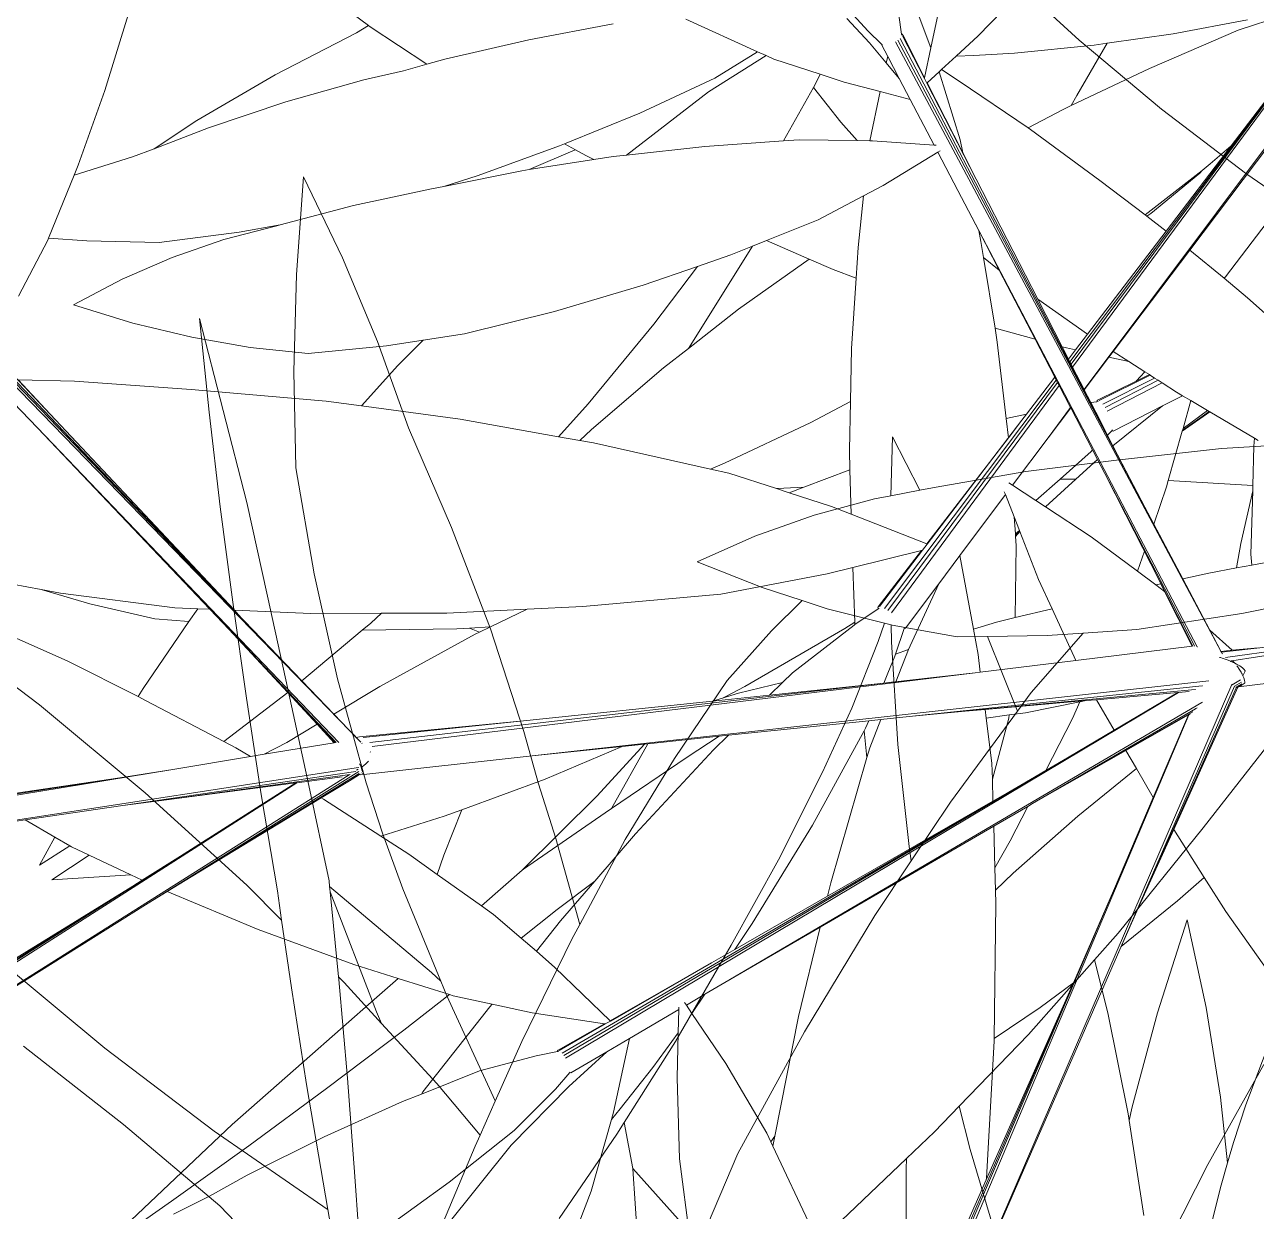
# Model space of a CAD drawing. Header units: millimetres. Extents: x 18 to 174501, y 22 to 24571.
# Drawn here: x 22074.1 to 22251.5, y 14483.6 to 14654.6 of the extents above; entities that cross this region are included whole.
import ezdxf

# ---------------------------------------------------------------- set-up
doc = ezdxf.new("R2010")
doc.units = ezdxf.units.MM
doc.header["$MEASUREMENT"] = 0
doc.layers.add('Edges', color=7, linetype='Continuous', lineweight=18)

# ---------------------------------------------------------------- blocks, each defined once
blk = doc.blocks.new('BAMBOOPLAN')
at = {"layer": 'Edges'}
for p, q in [((-3.14, 11.5569), (-2.9377, 11.4689)), ((-2.9377, 11.4689), (-2.7316, 11.3901)), ((-2.7316, 11.3901), (-2.522, 11.3207)), ((-2.522, 11.3207), (-2.3097, 11.261)), ((-2.3868, 10.7692), (-2.2147, 10.8411)), ((-2.5834, 10.6763), (-2.3868, 10.7692)), ((-4.3552, 10.6821), (-4.3031, 10.4874)), ((-4.3552, 10.6821), (-4.2248, 10.5504)), ((-2.7518, 10.5937), (-2.5834, 10.6763)), ((-2.9156, 10.5026), (-2.7518, 10.5937)), ((-2.2361, 10.4623), (-2.0477, 10.573)), ((-4.2248, 10.5504), (-4.1004, 10.4109)), ((-3.0343, 10.5714), (-2.9453, 10.4856)), ((-3.0343, 10.5714), (-2.998, 10.4555)), ((-2.9453, 10.4856), (-2.9156, 10.5026)), ((-4.3031, 10.4874), (-4.243, 10.2965)), ((-2.998, 10.4555), (-2.9453, 10.4856)), ((-3.0276, 10.4385), (-2.998, 10.4555)), ((-2.4295, 10.3602), (-2.2361, 10.4623)), ((-3.1343, 10.366), (-3.0276, 10.4385)), ((-4.1004, 10.4109), (-3.9826, 10.2637)), ((-3.2353, 10.2854), (-3.1343, 10.366)), ((-2.5319, 10.3169), (-2.4295, 10.3602)), ((-4.4623, 10.3367), (-4.3805, 10.1607)), ((-4.2467, 10.01), (-4.4623, 10.3367)), ((-4.243, 10.2965), (-4.1749, 10.1099)), ((-2.6001, 10.2881), (-2.5319, 10.3169)), ((-2.5319, 10.3169), (-2.5932, 10.1665)), ((-3.3306, 10.1968), (-3.2353, 10.2854)), ((-2.7154, 10.2464), (-2.6001, 10.2881)), ((-3.9826, 10.2637), (-3.8317, 10.099)), ((-2.7745, 10.225), (-2.7154, 10.2464)), ((-2.7154, 10.2464), (-2.6073, 10.1212)), ((-2.0892, 10.2461), (-2.1673, 10.0187)), ((-2.9086, 10.2045), (-2.7745, 10.225)), ((-3.3306, 10.1968), (-3.1871, 10.1904)), ((-3.1871, 10.1904), (-3.1002, 10.192)), ((-3.1002, 10.192), (-3.1397, 10.1126)), ((-3.1002, 10.192), (-3.0463, 10.1929)), ((-3.0463, 10.1929), (-2.9252, 10.2031)), ((-2.9252, 10.2031), (-2.9108, 10.2043)), ((-2.9252, 10.2031), (-2.9248, 10.1633)), ((-2.9108, 10.2043), (-2.9086, 10.2045)), ((-2.9108, 10.2043), (-2.8989, 10.1717)), ((-2.8989, 10.1717), (-2.8175, 9.9763)), ((-4.3805, 10.1607), (-4.2954, 9.9837)), ((-2.9248, 10.1633), (-2.9312, 10.0162)), ((-2.5932, 10.1665), (-2.6073, 10.1212)), ((-2.6073, 10.1212), (-2.6764, 9.8987)), ((-4.1749, 10.1099), (-4.0677, 9.9163)), ((-3.8317, 10.099), (-3.6875, 9.9276)), ((-3.1397, 10.1126), (-3.1929, 9.986)), ((-2.9312, 10.0162), (-2.9455, 9.8717)), ((-2.1673, 10.0187), (-2.2618, 9.7565)), ((-4.2467, 10.01), (-4.1435, 9.8415)), ((-4.2954, 9.9837), (-4.2072, 9.8062)), ((-3.1929, 9.986), (-3.2424, 9.7989)), ((-2.8175, 9.9763), (-2.7271, 9.7846)), ((-4.0677, 9.9163), (-3.9521, 9.7275)), ((-3.6875, 9.9276), (-3.5536, 9.75)), ((-2.6764, 9.8987), (-2.7132, 9.7582)), ((-2.9455, 9.8717), (-2.9723, 9.6709)), ((-4.1435, 9.8415), (-4.0399, 9.6714)), ((-2.1371, 9.8291), (-2.1319, 9.6277)), ((-2.1371, 9.8291), (-2.0409, 9.6707)), ((-4.2072, 9.8062), (-4.1161, 9.6285)), ((-3.2424, 9.7989), (-3.2843, 9.6075)), ((-2.7271, 9.7846), (-2.7132, 9.7582)), ((-3.5536, 9.75), (-3.4904, 9.6583)), ((-2.7132, 9.7582), (-2.7473, 9.6276)), ((-2.2618, 9.7565), (-2.2898, 9.6887)), ((-3.9521, 9.7275), (-3.8258, 9.5441)), ((-2.2898, 9.6887), (-2.368, 9.4989)), ((-2.2898, 9.6887), (-2.2286, 9.5946)), ((-4.0399, 9.6714), (-3.9361, 9.5002)), ((-2.9723, 9.6709), (-3.0067, 9.4733)), ((-2.0409, 9.6707), (-1.9526, 9.506)), ((-1.8931, 9.6749), (-1.898, 9.508)), ((-3.4904, 9.6583), (-3.4196, 9.5637)), ((-4.1161, 9.6285), (-4.0224, 9.4511)), ((-2.7473, 9.6276), (-2.8058, 9.3538)), ((-2.1319, 9.6277), (-2.1179, 9.428)), ((-3.2843, 9.6075), (-3.3154, 9.4121)), ((-2.2286, 9.5946), (-2.1211, 9.4116)), ((-4.783, 9.5647), (-4.5142, 9.4767)), ((-3.4196, 9.5637), (-3.3154, 9.4121)), ((-3.8258, 9.5441), (-3.7605, 9.4574)), ((-1.898, 9.508), (-1.897, 9.4266)), ((-3.9361, 9.5002), (-3.8325, 9.3283)), ((-2.368, 9.4989), (-2.4548, 9.3129)), ((-1.9526, 9.506), (-1.8948, 9.3832)), ((-4.5142, 9.4767), (-4.2495, 9.3766)), ((-3.7605, 9.4574), (-3.6836, 9.3626)), ((-3.0067, 9.4733), (-3.0507, 9.2487)), ((-4.0224, 9.4511), (-3.9263, 9.2744)), ((-3.3154, 9.4121), (-3.3208, 9.3779)), ((-2.1211, 9.4116), (-2.1146, 9.3993)), ((-2.1179, 9.428), (-2.1146, 9.3993)), ((-1.897, 9.4266), (-1.8948, 9.3832)), ((-2.1146, 9.3993), (-2.022, 9.224)), ((-1.8948, 9.3832), (-1.8925, 9.3351)), ((-4.2495, 9.3766), (-3.9897, 9.2646)), ((-3.6836, 9.3626), (-3.5474, 9.2081)), ((-3.3208, 9.3779), (-3.3494, 9.1451)), ((-2.8058, 9.3538), (-2.8537, 9.0724)), ((-1.8925, 9.3351), (-1.8765, 9.1572)), ((-3.8325, 9.3283), (-3.8277, 9.318)), ((-3.8277, 9.318), (-3.5713, 9.2187)), ((-3.8277, 9.318), (-3.8231, 9.3079)), ((-3.8231, 9.3079), (-3.6521, 9.1054)), ((-3.8231, 9.3079), (-3.7493, 9.1479)), ((-2.4548, 9.3129), (-2.4857, 9.2466)), ((-2.4548, 9.3129), (-2.4049, 9.2361)), ((-3.9897, 9.2646), (-3.8984, 9.2203)), ((-3.9263, 9.2744), (-3.8984, 9.2203)), ((-3.0507, 9.2487), (-3.0959, 9.0561)), ((-2.4857, 9.2466), (-2.5223, 9.176)), ((-2.4049, 9.2361), (-2.2814, 9.0637)), ((-3.8984, 9.2203), (-3.8338, 9.0951)), ((-3.5713, 9.2187), (-3.5474, 9.2081)), ((-3.5474, 9.2081), (-3.5261, 9.1839)), ((-3.5261, 9.1839), (-3.3618, 9.0121)), ((-2.5223, 9.176), (-2.6169, 8.9931)), ((-2.5223, 9.176), (-2.5159, 9.1545)), ((-2.5159, 9.1545), (-2.4231, 8.8879)), ((-3.7493, 9.1479), (-3.7352, 9.141)), ((-3.7493, 9.1479), (-3.747, 9.1428)), ((-3.747, 9.1428), (-3.664, 8.9567)), ((-3.7352, 9.141), (-3.6345, 9.0863)), ((-3.3494, 9.1451), (-3.3611, 9.0115)), ((-3.6521, 9.1054), (-3.6345, 9.0863)), ((-3.8338, 9.0951), (-3.7394, 8.9173)), ((-3.6345, 9.0863), (-3.4869, 9.0062)), ((-3.0959, 9.0561), (-3.1024, 9.0283)), ((-3.0959, 9.0561), (-3.0485, 8.9726)), ((-2.8537, 9.0724), (-2.8681, 8.8726)), ((-3.1024, 9.0283), (-3.158, 8.826)), ((-3.4869, 9.0062), (-3.3677, 8.9349)), ((-3.3611, 9.0115), (-3.3677, 8.9349)), ((-3.3618, 9.0121), (-3.3611, 9.0115)), ((-4.4211, 8.9522), (-4.1564, 8.8521)), ((-3.664, 8.9567), (-3.5837, 8.7704)), ((-3.0485, 8.9726), (-2.8681, 8.8726)), ((-3.0485, 8.9726), (-3.048, 8.9718)), ((-3.048, 8.9718), (-2.9858, 8.824)), ((-3.3677, 8.9349), (-3.3699, 8.9099)), ((-3.7394, 8.9173), (-3.6139, 8.6881)), ((-3.3699, 8.9099), (-3.3854, 8.6721)), ((-4.1564, 8.8521), (-3.8876, 8.7641)), ((-4.3157, 8.8016), (-4.0691, 8.7164)), ((-3.8876, 8.7641), (-3.6154, 8.6885)), ((-3.5837, 8.7704), (-3.5416, 8.6712)), ((-4.0691, 8.7164), (-3.8268, 8.6225)), ((-3.6154, 8.6885), (-3.6139, 8.6881)), ((-3.6139, 8.6881), (-3.5608, 8.5914)), ((-3.8268, 8.6225), (-3.6153, 8.5147)), ((2.1456, -3.2292), (2.5992, -1.8133)), ((2.5174, -1.8841), (2.1083, -3.1934)), ((2.3977, -2.2602), (2.1033, -3.1886)), ((2.2042, -2.4261), (2.3255, -2.3335)), ((2.0801, -2.4768), (2.2148, -2.3993)), ((2.3523, -2.401), (2.0994, -3.1849)), ((2.268, -2.6559), (2.3523, -2.401)), ((2.0569, -2.5604), (2.2042, -2.4261)), ((2.2575, -2.8864), (2.4097, -2.4178)), ((1.7654, -2.4748), (1.7018, -2.6115)), ((1.9577, -2.5395), (2.0801, -2.4768)), ((1.7844, -2.6208), (1.9338, -2.5517)), ((1.9294, -2.6851), (2.0569, -2.5604)), ((1.9337, -2.6615), (1.9577, -2.5395)), ((1.9338, -2.5517), (1.9577, -2.5395)), ((1.6178, -2.6669), (1.5456, -2.5792)), ((1.6087, -2.5948), (1.6178, -2.6669)), ((1.5334, -2.6243), (1.5517, -2.6596)), ((1.7018, -2.6115), (1.6726, -2.6658)), ((1.7064, -2.6531), (1.7844, -2.6208)), ((1.4453, -2.6554), (1.4839, -2.6761)), ((1.5534, -2.6595), (1.5517, -2.6596)), ((1.5517, -2.6596), (1.5527, -2.6614)), ((1.5547, -2.6603), (1.5534, -2.6595)), ((1.5547, -2.6603), (1.6257, -2.729)), ((1.6726, -2.6658), (1.7064, -2.6531)), ((1.9294, -2.6851), (1.9337, -2.6615)), ((2.1988, -2.8653), (2.268, -2.6559)), ((2.2394, -2.7052), (2.268, -2.6559)), ((1.4348, -2.6662), (1.4952, -2.6982)), ((1.4839, -2.6761), (1.5203, -2.6928)), ((2.5877, -3.6467), (1.5447, -2.6785)), ((2.3427, -3.4173), (1.5485, -2.6738)), ((2.2693, -3.3479), (1.5516, -2.6693)), ((1.5548, -2.6624), (1.6259, -2.7305)), ((1.6178, -2.6669), (1.6257, -2.729)), ((1.6726, -2.6658), (1.6531, -2.702)), ((1.9164, -2.6977), (1.9294, -2.6851)), ((1.4952, -2.6982), (1.5406, -2.7258)), ((1.5203, -2.6928), (1.5204, -2.6947)), ((1.5203, -2.6928), (1.5219, -2.6936)), ((1.5204, -2.6947), (1.5397, -2.7129)), ((1.6499, -2.7078), (1.6341, -2.7372)), ((1.6531, -2.702), (1.6499, -2.7078)), ((1.7363, -2.8259), (1.6499, -2.7078)), ((1.6531, -2.702), (1.6953, -2.7128)), ((1.861, -2.757), (1.9164, -2.6977)), ((2.2278, -2.7232), (2.2394, -2.7052)), ((1.5406, -2.7258), (1.5397, -2.7129)), ((1.5397, -2.7129), (1.5766, -2.7476)), ((1.5406, -2.7258), (1.5766, -2.7476)), ((1.6257, -2.729), (1.6259, -2.7305)), ((1.6259, -2.7305), (1.6337, -2.738)), ((1.6341, -2.7372), (1.6337, -2.738)), ((1.6337, -2.738), (1.7944, -2.8922)), ((1.6341, -2.7372), (1.7503, -2.8496)), ((1.6953, -2.7128), (1.861, -2.757)), ((2.1468, -2.8481), (2.2278, -2.7232)), ((2.157, -2.8414), (2.2252, -2.7301)), ((2.2252, -2.7301), (2.2278, -2.7232)), ((2.3446, -2.9146), (2.4109, -2.7132)), ((1.5766, -2.7476), (1.612, -2.781)), ((1.861, -2.757), (1.8666, -2.7585)), ((1.8666, -2.7585), (2.0359, -2.8114)), ((1.1215, -2.7753), (1.2832, -2.7906)), ((1.4724, -2.7915), (1.5482, -2.7858)), ((1.5482, -2.7858), (1.612, -2.781)), ((1.5615, -2.8885), (1.5482, -2.7858)), ((1.612, -2.781), (1.6894, -2.8539)), ((1.2149, -2.9014), (1.3025, -2.7925)), ((1.2178, -2.8707), (1.2832, -2.7906)), ((1.2832, -2.7906), (1.3025, -2.7925)), ((1.3025, -2.7925), (1.3195, -2.7941)), ((1.3195, -2.7941), (1.42, -2.7924)), ((1.4158, -2.8228), (1.4175, -2.8131)), ((1.4175, -2.8131), (1.42, -2.7924)), ((1.42, -2.7924), (1.4724, -2.7915)), ((2.0359, -2.8114), (2.1468, -2.8481)), ((0.8301, -2.9211), (0.9836, -2.8332)), ((1.3939, -2.9467), (1.4158, -2.8228)), ((1.4158, -2.8228), (1.4928, -2.8718)), ((1.7503, -2.8496), (1.7363, -2.8259)), ((1.5666, -2.8868), (1.6894, -2.8539)), ((1.6894, -2.8539), (1.6936, -2.8528)), ((1.7014, -2.8652), (1.7053, -2.8606)), ((1.7503, -2.8496), (1.7944, -2.8922)), ((2.1468, -2.8481), (2.1512, -2.8495)), ((2.1512, -2.8495), (2.157, -2.8414)), ((2.1512, -2.8495), (2.1988, -2.8653)), ((1.0952, -2.9892), (1.2178, -2.8707)), ((1.4928, -2.8718), (1.5367, -2.8967)), ((1.5367, -2.8967), (1.5615, -2.8885)), ((1.5615, -2.8885), (1.5666, -2.8868)), ((1.6173, -2.9666), (1.7014, -2.8652)), ((1.7014, -2.8652), (1.7662, -2.9263)), ((2.1149, -3.119), (2.1988, -2.8653)), ((2.1767, -3.1351), (2.2575, -2.8864)), ((2.2575, -2.8864), (2.3431, -2.9185)), ((1.0978, -3.08), (1.2149, -2.9014)), ((1.4231, -2.9341), (1.5367, -2.8967)), ((1.7944, -2.8922), (1.9946, -3.0843)), ((2.3431, -2.9185), (2.3446, -2.9146)), ((0.286, -2.9305), (0.5088, -3.0008)), ((0.6801, -3.0153), (0.8301, -2.9211)), ((1.3939, -2.9467), (1.4231, -2.9341)), ((1.7662, -2.9263), (2.5387, -3.654)), ((1.7662, -2.9263), (1.8337, -2.9904)), ((2.3431, -2.9185), (2.4019, -2.9405)), ((2.4019, -2.9405), (2.4543, -2.9626)), ((1.2444, -3.0109), (1.3939, -2.9467)), ((0.9694, -3.0998), (1.0952, -2.9892)), ((1.5864, -2.9998), (1.6173, -2.9666)), ((1.8454, -3.0101), (1.8337, -2.9904)), ((1.8337, -2.9904), (1.9001, -3.0534)), ((0.4902, -3.0231), (0.5088, -3.0008)), ((0.5088, -3.0008), (0.5128, -3.0021)), ((0.5128, -3.0021), (0.6482, -3.0371)), ((0.6482, -3.0371), (0.6801, -3.0153)), ((1.0978, -3.08), (1.2444, -3.0109)), ((1.5142, -3.0773), (1.5864, -2.9998)), ((1.6104, -3.1041), (1.5864, -2.9998)), ((1.8611, -3.0393), (1.8454, -3.0101)), ((0.3601, -3.1595), (0.4902, -3.0231)), ((0.607, -3.0654), (0.6482, -3.0371)), ((1.8611, -3.0393), (1.9001, -3.0534)), ((1.931, -3.1693), (1.8611, -3.0393)), ((0.5363, -3.1099), (0.607, -3.0654)), ((1.9001, -3.0534), (2.0165, -3.164)), ((1.0374, -3.1105), (1.0727, -3.0918)), ((1.0727, -3.0918), (1.0978, -3.08)), ((1.4277, -3.1523), (1.5142, -3.0773)), ((1.9946, -3.0843), (2.1149, -3.119)), ((1.9946, -3.0843), (2.0739, -3.1604)), ((0.399, -3.2047), (0.5363, -3.1099)), ((0.8225, -3.2194), (0.9613, -3.107)), ((0.9179, -3.1735), (0.9945, -3.1044)), ((0.9179, -3.1735), (1.0374, -3.1105)), ((0.9613, -3.107), (0.9694, -3.0998)), ((0.9694, -3.0998), (0.9948, -3.1041)), ((0.9945, -3.1044), (0.9948, -3.1041)), ((0.9948, -3.1041), (1.019, -3.1082)), ((1.019, -3.1082), (1.0374, -3.1105)), ((1.6271, -3.1654), (1.6104, -3.1041)), ((0.0336, -3.1416), (0.0393, -3.3045)), ((2.1022, -3.1576), (2.1149, -3.119)), ((2.1721, -3.1492), (2.1767, -3.1351)), ((2.1767, -3.1351), (2.2138, -3.1442)), ((0.2384, -3.3014), (0.3601, -3.1595)), ((1.4042, -3.1726), (1.4277, -3.1523)), ((1.4193, -3.3048), (1.5229, -3.1596)), ((1.4277, -3.1523), (1.5229, -3.1596)), ((1.5229, -3.1596), (1.5763, -3.1637)), ((1.5763, -3.1637), (1.6271, -3.1654)), ((1.6654, -3.3055), (1.6271, -3.1654)), ((1.931, -3.1693), (2.0165, -3.164)), ((2.0165, -3.164), (2.0801, -3.2244)), ((2.0739, -3.1604), (2.0836, -3.1598)), ((2.0739, -3.1604), (2.0946, -3.1803)), ((2.0836, -3.1598), (2.1022, -3.1576)), ((2.0946, -3.1803), (2.1022, -3.1576)), ((2.146, -3.2296), (2.1721, -3.1492)), ((2.1721, -3.1492), (2.2138, -3.1442)), ((2.1823, -3.24), (2.2642, -3.1566)), ((2.2751, -3.1593), (2.1921, -3.2451)), ((2.2833, -3.1613), (2.1984, -3.2499)), ((2.2927, -3.1636), (2.2052, -3.2557)), ((2.2138, -3.1442), (2.2517, -3.1535)), ((2.2412, -3.1777), (2.2517, -3.1535)), ((2.2412, -3.1777), (2.2625, -3.1562)), ((2.2517, -3.1535), (2.2625, -3.1562)), ((2.2625, -3.1562), (2.2642, -3.1566)), ((2.2642, -3.1566), (2.2751, -3.1593)), ((2.2751, -3.1593), (2.2833, -3.1613)), ((2.2833, -3.1613), (2.2927, -3.1636)), ((2.2927, -3.1636), (2.3272, -3.1721)), ((0.7632, -3.2635), (0.9047, -3.1805)), ((0.9047, -3.1805), (0.9179, -3.1735)), ((1.3481, -3.4148), (1.4042, -3.1726)), ((1.3675, -3.2044), (1.4042, -3.1726)), ((1.9448, -3.1951), (1.931, -3.1693)), ((2.0946, -3.1803), (2.0994, -3.1849)), ((2.0994, -3.1849), (2.1033, -3.1886)), ((2.1033, -3.1886), (2.1083, -3.1934)), ((2.1083, -3.1934), (2.1456, -3.2292)), ((2.1796, -3.2399), (2.2412, -3.1777)), ((2.3092, -3.2083), (2.3414, -3.175)), ((2.3272, -3.1721), (2.3414, -3.175)), ((2.3414, -3.175), (2.3606, -3.1789)), ((2.3641, -3.2382), (2.3606, -3.1789)), ((2.3606, -3.1789), (2.4001, -3.187)), ((2.3641, -3.2382), (2.4001, -3.187)), ((2.3643, -3.243), (2.4036, -3.1877)), ((2.4048, -3.1879), (2.3644, -3.2441)), ((2.4051, -3.188), (2.3644, -3.2441)), ((2.4001, -3.187), (2.4036, -3.1877)), ((2.4036, -3.1877), (2.4048, -3.1879)), ((2.4048, -3.1879), (2.4051, -3.188)), ((2.4051, -3.188), (2.5101, -3.2094)), ((0.2661, -3.3074), (0.399, -3.2047)), ((0.7632, -3.2635), (0.8225, -3.2194)), ((1.3104, -3.2493), (1.3675, -3.2044)), ((2.0132, -3.3375), (1.9448, -3.1951)), ((2.2298, -3.2907), (2.3092, -3.2083)), ((2.2397, -3.3195), (2.3092, -3.2083)), ((2.514, -3.2251), (2.5101, -3.2094)), ((2.5101, -3.2094), (2.5186, -3.2112)), ((2.0851, -3.2292), (1.9045, -3.7893)), ((2.0892, -3.233), (1.9123, -3.7908)), ((2.0944, -3.2379), (1.9209, -3.793)), ((2.0498, -3.3159), (2.0801, -3.2244)), ((2.0801, -3.2244), (2.0851, -3.2292)), ((2.0851, -3.2292), (2.0892, -3.233)), ((2.0892, -3.233), (2.0944, -3.2379)), ((2.0944, -3.2379), (2.1315, -3.2732)), ((2.1456, -3.2292), (2.146, -3.2296)), ((2.146, -3.2296), (2.1673, -3.25)), ((2.1673, -3.25), (2.1787, -3.2442)), ((2.1796, -3.2399), (2.1786, -3.2416)), ((2.1786, -3.2416), (2.1787, -3.2442)), ((2.1787, -3.2442), (2.181, -3.243)), ((2.3643, -3.243), (2.3641, -3.2382)), ((2.3644, -3.2441), (2.3643, -3.243)), ((2.3644, -3.2441), (2.3706, -3.3499)), ((2.5384, -3.3027), (2.514, -3.2251)), ((0.7409, -3.2766), (0.7632, -3.2635)), ((1.2178, -3.322), (1.3104, -3.2493)), ((1.2646, -3.391), (1.3104, -3.2493)), ((2.1673, -3.25), (2.1834, -3.2655)), ((2.1834, -3.2655), (2.2063, -3.2874)), ((0.6004, -3.361), (0.7409, -3.2766)), ((2.1078, -3.3472), (2.1315, -3.2732)), ((2.1078, -3.3472), (2.1318, -3.2735)), ((2.1315, -3.2732), (2.1318, -3.2735)), ((2.1318, -3.2735), (2.2028, -3.3409)), ((2.2063, -3.2874), (2.2215, -3.302)), ((2.2215, -3.302), (2.2269, -3.2907)), ((2.2269, -3.2907), (2.2278, -3.2887)), ((2.2298, -3.2907), (2.2269, -3.2907)), ((0.0393, -3.3045), (0.0376, -3.4674)), ((0.1741, -3.3849), (0.2384, -3.3014)), ((0.1741, -3.3849), (0.2661, -3.3074)), ((1.3481, -3.4148), (1.4193, -3.3048)), ((1.699, -3.4092), (1.6654, -3.3055)), ((2.0132, -3.3375), (2.0498, -3.3159)), ((2.0449, -3.3308), (2.0498, -3.3159)), ((2.2215, -3.302), (2.2397, -3.3195)), ((2.2397, -3.3195), (2.2693, -3.3479)), ((2.3706, -3.3499), (2.5384, -3.3027)), ((2.5417, -3.3131), (2.5384, -3.3027)), ((2.5538, -3.4233), (2.5417, -3.3131)), ((2.5807, -3.4372), (2.5417, -3.3131)), ((1.0626, -3.4329), (1.2178, -3.322)), ((1.9443, -3.6351), (2.0449, -3.3308)), ((2.0306, -3.3736), (2.0132, -3.3375)), ((2.0306, -3.3736), (2.0449, -3.3308)), ((2.1592, -3.4194), (2.2008, -3.345)), ((2.2008, -3.345), (2.2028, -3.3409)), ((2.2028, -3.3409), (2.2189, -3.3563)), ((0.4704, -3.4484), (0.6004, -3.361)), ((2.0706, -3.4634), (2.1078, -3.3472)), ((2.1899, -3.4092), (2.2189, -3.3563)), ((2.2189, -3.3563), (2.2424, -3.3785)), ((2.3427, -3.4173), (2.2693, -3.3479)), ((2.3713, -3.3629), (2.3706, -3.3499)), ((2.3714, -3.4442), (2.3713, -3.3629)), ((0.1379, -3.4153), (0.1741, -3.3849)), ((1.1903, -3.5896), (1.2646, -3.391)), ((1.943, -3.635), (2.0306, -3.3736)), ((2.3112, -3.4448), (2.2424, -3.3785)), ((2.2424, -3.3785), (2.5325, -3.6541)), ((0.0364, -3.4899), (0.1379, -3.4153)), ((1.3129, -3.4692), (1.3481, -3.4148)), ((1.6358, -3.4767), (1.699, -3.4092)), ((1.7297, -3.5043), (1.699, -3.4092)), ((2.1266, -3.4776), (2.1592, -3.4194)), ((2.1493, -3.4834), (2.1899, -3.4092)), ((2.1592, -3.4194), (2.1899, -3.4092)), ((2.3714, -3.4442), (2.3427, -3.4173)), ((3.0717, -3.4161), (2.6154, -3.6581)), ((0.9024, -3.5367), (1.0626, -3.4329)), ((2.5297, -3.6554), (2.3112, -3.4448)), ((2.3714, -3.5034), (2.3112, -3.4448)), ((2.4646, -3.5314), (2.3714, -3.4442)), ((2.5621, -3.474), (2.5538, -3.4233)), ((2.5897, -3.4583), (2.5807, -3.4372)), ((2.5897, -3.4583), (2.6445, -3.4274)), ((3.0091, -3.448), (2.6005, -3.656)), ((0.0376, -3.4674), (0.0364, -3.4899)), ((0.3708, -3.515), (0.4646, -3.4523)), ((0.3957, -3.49), (0.4704, -3.4484)), ((0.4646, -3.4523), (0.4704, -3.4484)), ((1.214, -3.6377), (1.3129, -3.4692)), ((2.0706, -3.4634), (2.0619, -3.4612)), ((2.1266, -3.4776), (2.0706, -3.4634)), ((2.5621, -3.474), (2.5897, -3.4583)), ((0.0364, -3.4899), (0.0292, -3.63)), ((0.2472, -3.5642), (0.3957, -3.49)), ((1.4953, -3.614), (1.6358, -3.4767)), ((2.0154, -3.6359), (2.0632, -3.4865)), ((2.0632, -3.4865), (2.059, -3.4816)), ((2.0952, -3.5241), (2.0632, -3.4865)), ((2.1493, -3.4834), (2.1266, -3.4776)), ((2.2581, -3.5111), (2.1493, -3.4834)), ((2.5118, -3.5024), (2.5621, -3.474)), ((0.2824, -3.5844), (0.3708, -3.515)), ((1.7439, -3.5424), (1.7297, -3.5043)), ((2.3715, -3.547), (2.2581, -3.5111)), ((2.3715, -3.547), (2.3714, -3.5034)), ((2.4251, -3.5557), (2.3714, -3.5034)), ((2.4646, -3.5314), (2.5118, -3.5024)), ((0.8263, -3.5767), (0.9024, -3.5367)), ((1.666, -3.6074), (1.7439, -3.5424)), ((1.776, -3.6282), (1.7439, -3.5424)), ((2.1147, -3.5471), (2.0952, -3.5241)), ((2.1087, -3.556), (2.0952, -3.5241)), ((2.1087, -3.556), (2.1147, -3.5471)), ((2.1159, -3.5485), (2.1096, -3.558)), ((2.1137, -3.5545), (2.1161, -3.5488)), ((2.1159, -3.5485), (2.1147, -3.5471)), ((2.1161, -3.5488), (2.1159, -3.5485)), ((2.1845, -3.6292), (2.1161, -3.5488)), ((2.4163, -3.5612), (2.3715, -3.547)), ((2.5518, -3.613), (2.4646, -3.5314)), ((0.1053, -3.6094), (0.2472, -3.5642)), ((2.1096, -3.558), (2.1087, -3.556)), ((2.1103, -3.5597), (2.1096, -3.558)), ((2.1137, -3.5545), (2.1103, -3.5597)), ((2.1109, -3.5611), (2.1103, -3.5597)), ((2.1109, -3.5611), (2.1137, -3.5545)), ((2.1181, -3.578), (2.1109, -3.5611)), ((2.4163, -3.5612), (2.4251, -3.5557)), ((2.4377, -3.568), (2.4163, -3.5612)), ((2.4377, -3.568), (2.4251, -3.5557)), ((2.5282, -3.6561), (2.4377, -3.568)), ((0.1996, -3.6604), (0.2824, -3.5844)), ((0.759, -3.6121), (0.8263, -3.5767)), ((0.7944, -3.643), (0.8263, -3.5767)), ((1.1544, -3.6739), (1.1903, -3.5896)), ((2.1644, -3.7194), (2.1181, -3.578)), ((2.5895, -3.6483), (2.7078, -3.5918)), ((0.0292, -3.63), (0.1053, -3.6094)), ((0.6115, -3.6799), (0.759, -3.6121)), ((1.4723, -3.6346), (1.4953, -3.614)), ((1.6147, -3.6279), (1.666, -3.6074)), ((1.6413, -3.628), (1.666, -3.6074)), ((2.6086, -3.6373), (2.5518, -3.613)), ((2.5877, -3.6467), (2.5518, -3.613)), ((2.6086, -3.6373), (2.6575, -3.6148)), ((0.029, -3.6341), (0.0097, -3.7628)), ((0.0292, -3.63), (0.029, -3.6341)), ((0.7503, -3.7463), (0.7944, -3.643)), ((1.1986, -3.667), (1.214, -3.6377)), ((1.2266, -3.6626), (1.4723, -3.6346)), ((1.4723, -3.6346), (1.5102, -3.6303)), ((1.5102, -3.6303), (1.6133, -3.6285)), ((1.6133, -3.6285), (1.6147, -3.6279)), ((1.6133, -3.6285), (1.6413, -3.628)), ((1.6413, -3.628), (1.7326, -3.6265)), ((1.7326, -3.6265), (1.776, -3.6282)), ((1.776, -3.6282), (1.943, -3.635)), ((1.8934, -3.789), (1.9393, -3.6503)), ((1.9374, -3.6515), (1.9393, -3.6503)), ((1.9393, -3.6503), (1.9443, -3.6351)), ((1.943, -3.635), (1.9443, -3.6351)), ((1.9934, -3.7046), (2.0154, -3.6359)), ((2.0911, -3.7696), (2.0154, -3.6359)), ((2.2305, -3.6774), (2.1845, -3.6292)), ((2.5878, -3.6468), (2.5877, -3.6467)), ((2.5878, -3.6468), (2.6086, -3.6373)), ((2.5895, -3.6483), (2.5878, -3.6468)), ((2.5917, -3.6504), (2.5895, -3.6483)), ((2.5917, -3.6504), (2.5924, -3.651)), ((0.1226, -3.7429), (0.1996, -3.6604)), ((0.9516, -3.7055), (1.1544, -3.6739)), ((1.1544, -3.6739), (1.1986, -3.667)), ((1.1986, -3.667), (1.2266, -3.6626)), ((1.8149, -3.7311), (1.9374, -3.6515)), ((1.891, -3.7901), (1.9374, -3.6515)), ((2.5282, -3.6561), (2.3112, -3.762)), ((2.5285, -3.6559), (2.5282, -3.6561)), ((2.5325, -3.6541), (2.5327, -3.6543)), ((2.5327, -3.6543), (2.5328, -3.6544)), ((2.5387, -3.654), (2.5388, -3.654)), ((2.5907, -3.6593), (2.5887, -3.6596)), ((2.5948, -3.6591), (2.5907, -3.6593)), ((2.5988, -3.659), (2.5948, -3.6591)), ((2.6079, -3.6592), (2.5988, -3.659)), ((2.6126, -3.6596), (2.6079, -3.6592)), ((2.6148, -3.6584), (2.6126, -3.6596)), ((2.614, -3.6597), (2.6126, -3.6596)), ((2.6172, -3.6599), (2.614, -3.6597)), ((2.6143, -3.659), (2.6148, -3.6584)), ((2.6148, -3.6584), (2.6151, -3.6581)), ((2.6154, -3.6581), (2.6151, -3.6581)), ((2.6173, -3.6582), (2.6154, -3.6581)), ((2.6229, -3.6607), (2.6172, -3.6599)), ((2.6207, -3.6595), (2.6173, -3.6582)), ((2.6229, -3.6607), (2.6207, -3.6595)), ((2.6262, -3.6612), (2.6229, -3.6607)), ((2.6342, -3.6627), (2.6262, -3.6612)), ((2.6301, -3.6653), (2.6283, -3.6641)), ((2.6355, -3.6694), (2.6301, -3.6653)), ((2.6408, -3.6646), (2.6342, -3.6627)), ((2.6408, -3.674), (2.6355, -3.6694)), ((2.6454, -3.6667), (2.6408, -3.6646)), ((2.6445, -3.6776), (2.6408, -3.674)), ((2.6478, -3.6687), (2.6454, -3.6667)), ((2.6469, -3.6801), (2.6477, -3.6706)), ((2.6477, -3.6706), (2.6478, -3.6687)), ((0.4946, -3.7069), (0.6115, -3.6799)), ((2.1644, -3.7194), (2.2305, -3.6774)), ((2.3112, -3.762), (2.2305, -3.6774)), ((2.6317, -3.7045), (2.6451, -3.6888)), ((2.6375, -3.7053), (2.6483, -3.6928)), ((2.6502, -3.6961), (2.6409, -3.7066)), ((2.6446, -3.6763), (2.6445, -3.6776)), ((2.6457, -3.6788), (2.6445, -3.6776)), ((2.6507, -3.6984), (2.6445, -3.7054)), ((2.6455, -3.7044), (2.7014, -3.6769)), ((2.6498, -3.6995), (2.6455, -3.7044)), ((2.6468, -3.68), (2.6457, -3.6788)), ((2.647, -3.6784), (2.6468, -3.68)), ((2.6469, -3.6801), (2.6468, -3.68)), ((2.6499, -3.6833), (2.6469, -3.6801)), ((2.6498, -3.6995), (2.6545, -3.694)), ((2.653, -3.6873), (2.6499, -3.6833)), ((2.6549, -3.6906), (2.653, -3.6873)), ((2.6545, -3.694), (2.6554, -3.6929)), ((2.6554, -3.6929), (2.6549, -3.6906)), ((0.2498, -3.7384), (0.374, -3.7263)), ((0.374, -3.7263), (0.4946, -3.7069)), ((0.7503, -3.7463), (0.9516, -3.7055)), ((1.3179, -4.3126), (2.584, -3.7127)), ((1.9585, -3.8135), (1.9934, -3.7046)), ((1.9791, -3.8449), (1.9934, -3.7046)), ((2.0249, -3.983), (2.5743, -3.7268)), ((2.1314, -3.7404), (2.1644, -3.7194)), ((2.5111, -5.3102), (2.6311, -3.704)), ((2.5743, -3.7268), (2.5748, -3.7266)), ((2.584, -3.7127), (2.5841, -3.7127)), ((2.5879, -4.336), (2.6375, -3.7058)), ((2.642, -3.7063), (2.6, -4.1953)), ((2.6154, -4.0253), (2.6445, -3.7054)), ((2.6311, -3.704), (2.6311, -3.7035)), ((2.6316, -3.7046), (2.6317, -3.7045)), ((2.6372, -3.7057), (2.6375, -3.7053)), ((2.6375, -3.7058), (2.6376, -3.7053)), ((2.6409, -3.7066), (2.6408, -3.7068)), ((2.6421, -3.7061), (2.642, -3.7063)), ((2.6442, -3.7057), (2.6433, -3.7068)), ((2.6442, -3.7057), (2.6445, -3.7054)), ((2.6455, -3.7044), (2.6445, -3.7054)), ((0.1226, -3.7429), (0.2498, -3.7384)), ((0.6785, -3.7609), (0.7503, -3.7463)), ((1.7695, -3.7607), (1.8149, -3.7311)), ((1.8559, -3.836), (1.8149, -3.7311)), ((2.0911, -3.7696), (2.1314, -3.7404)), ((2.5632, -3.7386), (2.1304, -3.9351)), ((2.5527, -3.7467), (2.5327, -3.7556)), ((2.5638, -3.7383), (2.5632, -3.7386)), ((0.4081, -3.8286), (0.6785, -3.7609)), ((1.5764, -3.871), (1.7695, -3.7607)), ((2.5327, -3.7556), (1.5861, -4.8791)), ((1.8447, -4.625), (2.5849, -3.7592)), ((2.1173, -3.8159), (2.0911, -3.7696)), ((2.3112, -3.762), (2.1335, -3.8488)), ((2.3233, -4.0699), (2.5767, -3.7759)), ((2.5318, -3.7561), (2.3781, -3.8246)), ((2.5318, -3.7561), (2.4331, -3.8722)), ((2.5327, -3.7556), (2.5318, -3.7561)), ((2.5767, -3.7759), (2.5775, -3.7749)), ((2.5775, -3.7749), (2.5792, -3.773)), ((2.5849, -3.7592), (2.5858, -3.7582)), ((1.8576, -3.8404), (1.8921, -3.7943)), ((1.891, -3.7901), (1.8908, -3.7921)), ((1.8908, -3.7921), (1.8921, -3.7943)), ((1.8921, -3.7943), (1.8936, -3.7923)), ((2.5724, -3.785), (2.393, -3.9902)), ((2.5681, -3.7919), (2.4334, -5.7873)), ((2.5676, -3.7924), (2.4695, -3.9036)), ((2.5676, -3.7924), (2.5544, -3.9769)), ((2.5681, -3.7919), (2.5676, -3.7924)), ((2.57, -3.7897), (2.5681, -3.7919)), ((2.5735, -3.7838), (2.5724, -3.785)), ((1.9558, -3.8148), (1.9558, -3.8126)), ((1.9585, -3.8135), (1.9558, -3.8148)), ((1.9564, -3.8708), (1.9558, -3.8148)), ((2.1335, -3.8488), (2.1173, -3.8159)), ((2.3781, -3.8246), (2.3589, -3.8332)), ((2.4331, -3.8722), (2.3781, -3.8246)), ((0.7342, -4.278), (-0.1023, -3.8507)), ((0.6573, -4.2383), (-0.1007, -3.8463)), ((0.1757, -3.8905), (0.4081, -3.8286)), ((2.1238, -3.8535), (1.0004, -4.402)), ((1.7682, -3.9763), (1.8562, -3.8423)), ((1.8408, -3.8549), (1.8559, -3.836)), ((1.8576, -3.8404), (1.8559, -3.836)), ((1.8562, -3.8423), (1.8576, -3.8404)), ((1.9564, -3.8708), (1.9787, -3.8532)), ((1.9756, -3.9244), (1.9787, -3.8532)), ((1.9787, -3.8532), (1.9791, -3.8449)), ((2.1238, -3.8535), (1.9962, -3.9147)), ((2.1335, -3.8488), (2.1238, -3.8535)), ((2.3589, -3.8332), (2.1679, -3.9184)), ((2.2487, -3.8975), (2.3473, -3.8399)), ((2.3438, -3.8772), (2.3473, -3.8399)), ((2.3473, -3.8399), (2.3589, -3.8332)), ((0.9755, -4.4014), (-0.1044, -3.8554)), ((1.316, -3.9881), (1.5764, -3.871)), ((1.6848, -4.0348), (1.8408, -3.8549)), ((1.9544, -3.9131), (1.9564, -3.8751)), ((1.9564, -3.8751), (1.9564, -3.8708)), ((2.3273, -3.9962), (2.3438, -3.8772)), ((2.4331, -3.8722), (2.3606, -3.9574)), ((-0.0156, -3.8841), (0.1504, -3.9715)), ((0.0651, -3.9261), (0.1757, -3.8905)), ((2.2182, -3.913), (2.2487, -3.8975)), ((2.4695, -3.9036), (2.393, -3.9902)), ((2.5023, -3.9319), (2.4695, -3.9036)), ((0.0651, -3.9261), (0.1504, -3.9715)), ((1.9962, -3.9147), (0.993, -4.396)), ((1.9533, -3.9348), (1.9544, -3.9131)), ((1.9533, -3.9348), (1.9672, -3.9282)), ((1.9672, -3.9282), (1.9756, -3.9244)), ((1.9756, -3.9244), (1.9962, -3.9147)), ((2.1679, -3.9184), (2.1304, -3.9351)), ((2.1758, -3.9345), (2.1679, -3.9184)), ((2.1758, -3.9345), (2.2182, -3.913)), ((2.22, -3.9194), (2.2182, -3.913)), ((2.2289, -4.0493), (2.22, -3.9194)), ((1.739, -4.0349), (1.9533, -3.9348)), ((2.1304, -3.9351), (2.0249, -3.983)), ((2.2172, -4.0184), (2.1758, -3.9345)), ((2.4202, -4.0636), (2.5023, -3.9319)), ((2.5541, -3.9766), (2.5023, -3.9319)), ((0.0714, -3.9735), (0.1348, -4.0062)), ((0.1504, -3.9715), (0.6405, -4.2294)), ((2.3606, -3.9574), (1.5807, -4.875)), ((1.7554, -4.0019), (1.7682, -3.9763)), ((2.3606, -3.9574), (2.3273, -3.9962)), ((2.5544, -3.9769), (2.5394, -4.1856)), ((2.5544, -3.9769), (2.5541, -3.9766)), ((1.2097, -4.0307), (1.316, -3.9881)), ((1.6775, -4.0523), (1.7554, -4.0019)), ((1.739, -4.0349), (1.7554, -4.0019)), ((1.9719, -4.0077), (2.0249, -3.983)), ((2.3273, -3.9962), (2.2884, -4.0416)), ((2.393, -3.9902), (2.3233, -4.0699)), ((0.1348, -4.0062), (0.5921, -4.2439)), ((0.1348, -4.0062), (0.9325, -4.4166)), ((1.0561, -4.0922), (1.2097, -4.0307)), ((1.1498, -4.0899), (1.2097, -4.0307)), ((1.6859, -4.141), (1.9489, -4.0184)), ((1.948, -4.0352), (1.9489, -4.0184)), ((1.9489, -4.0184), (1.9719, -4.0077)), ((1.9691, -4.0705), (1.9719, -4.0077)), ((2.2289, -4.0493), (2.2172, -4.0184)), ((2.6154, -4.0253), (2.6, -4.1953)), ((2.7071, -4.0981), (2.6154, -4.0253)), ((2.2884, -4.0416), (1.5758, -4.8718)), ((1.6317, -4.085), (1.739, -4.0349)), ((1.6533, -4.0682), (1.6848, -4.0348)), ((1.6564, -4.0674), (1.6775, -4.0523)), ((1.9096, -4.2593), (1.9469, -4.0415)), ((1.9469, -4.0415), (1.948, -4.0352)), ((1.9702, -4.0914), (1.9469, -4.0415)), ((2.2448, -4.0916), (2.2289, -4.0493)), ((2.2448, -4.0916), (2.2884, -4.0416)), ((1.6317, -4.085), (1.6495, -4.0723)), ((1.6495, -4.0723), (1.6564, -4.0674)), ((1.6495, -4.0723), (1.6533, -4.0682)), ((1.6533, -4.0682), (1.6564, -4.0674)), ((1.9702, -4.0914), (1.9691, -4.0705)), ((2.263, -4.1397), (2.316, -4.0783)), ((2.3052, -4.1571), (2.316, -4.0783)), ((2.316, -4.0783), (2.3233, -4.0699)), ((2.3326, -4.2179), (2.4202, -4.0636)), ((0.9286, -4.1366), (1.0561, -4.0922)), ((1.0855, -4.1159), (1.1097, -4.1061)), ((1.1097, -4.1061), (1.1498, -4.0899)), ((1.1097, -4.1061), (1.1321, -4.1074)), ((1.1321, -4.1074), (1.1498, -4.0899)), ((1.2835, -4.2476), (1.6317, -4.085)), ((1.9843, -4.3598), (1.9702, -4.0914)), ((1.9869, -4.3877), (2.2448, -4.0916)), ((2.671, -4.1616), (2.7071, -4.0981)), ((2.7721, -4.1497), (2.7071, -4.0981)), ((0.9028, -4.1823), (1.0855, -4.1159)), ((0.9748, -4.2799), (1.1253, -4.1141)), ((1.1253, -4.1141), (1.1321, -4.1074)), ((0.7915, -4.1844), (0.9286, -4.1366)), ((0.9145, -4.1629), (0.9286, -4.1366)), ((1.5348, -4.2115), (1.6686, -4.1491)), ((1.6203, -4.2116), (1.6686, -4.1491)), ((1.6666, -4.1796), (1.6859, -4.141)), ((1.6686, -4.1491), (1.6859, -4.141)), ((1.993, -4.453), (2.263, -4.1397)), ((2.2935, -4.2203), (2.263, -4.1397)), ((2.2935, -4.2203), (2.3052, -4.1571)), ((2.9762, -4.2972), (2.7721, -4.1497)), ((0.8195, -4.3216), (0.9028, -4.1823)), ((0.9028, -4.1823), (0.9145, -4.1629)), ((1.5709, -4.3951), (1.6666, -4.1796)), ((2.592, -4.2882), (2.671, -4.1616)), ((0.6405, -4.2294), (0.7915, -4.1844)), ((2.5394, -4.1856), (2.4244, -5.7871)), ((2.5394, -4.1856), (2.5281, -4.3331)), ((2.6, -4.1953), (2.592, -4.2882)), ((0.6405, -4.2294), (0.6573, -4.2383)), ((1.471, -4.3467), (1.5283, -4.2145)), ((1.4864, -4.234), (1.5283, -4.2145)), ((1.5073, -4.3619), (1.5348, -4.2115)), ((1.5073, -4.3619), (1.6203, -4.2116)), ((1.5283, -4.2145), (1.5348, -4.2115)), ((2.3096, -4.2628), (2.2935, -4.2203)), ((2.3096, -4.2628), (2.3326, -4.2179)), ((0.5228, -4.2645), (0.5682, -4.251)), ((0.5598, -4.2819), (0.5682, -4.251)), ((0.5682, -4.251), (0.5921, -4.2439)), ((0.5921, -4.2439), (0.6421, -4.2698)), ((0.7342, -4.278), (0.6573, -4.2383)), ((0.969, -4.392), (1.2835, -4.2476)), ((0.9768, -4.3908), (1.2835, -4.2476)), ((1.3179, -4.3126), (1.4864, -4.234)), ((1.359, -4.3497), (1.4864, -4.234)), ((1.8585, -4.4915), (1.9096, -4.2593)), ((0.2904, -4.3127), (0.5228, -4.2645)), ((0.4917, -4.2991), (0.5598, -4.2819)), ((0.5158, -4.4427), (0.5598, -4.2819)), ((0.6421, -4.2698), (0.9277, -4.4182)), ((0.7151, -4.3084), (0.6421, -4.2698)), ((0.8195, -4.3216), (0.7342, -4.278)), ((0.904, -4.3648), (0.9748, -4.2799)), ((2.3196, -4.2894), (2.3096, -4.2628)), ((0.3552, -4.314), (0.4917, -4.2991)), ((0.9251, -4.4195), (0.7151, -4.3084)), ((0.7997, -4.3537), (0.7151, -4.3084)), ((2.407, -4.553), (2.3196, -4.2894)), ((2.592, -4.2882), (2.5879, -4.336)), ((0.0553, -4.3485), (0.2509, -4.3187)), ((0.2509, -4.3187), (0.2904, -4.3127)), ((0.2509, -4.3187), (0.3552, -4.314)), ((0.904, -4.3648), (0.8195, -4.3216)), ((0.997, -4.4646), (1.3179, -4.3126)), ((2.5281, -4.3331), (2.4165, -5.7875)), ((2.5232, -4.3911), (2.5281, -4.3331)), ((0.7082, -4.492), (0.7997, -4.3537)), ((0.8782, -4.3957), (0.7997, -4.3537)), ((1.2171, -4.4653), (1.359, -4.3497)), ((1.3754, -4.5422), (1.471, -4.3467)), ((1.9869, -4.3877), (1.9843, -4.3598)), ((2.5329, -5.0335), (2.5879, -4.336)), ((0.9633, -4.3951), (0.904, -4.3648)), ((1.3771, -4.5393), (1.4978, -4.3745)), ((1.4978, -4.3745), (1.5073, -4.3619)), ((0.8317, -4.4514), (0.8782, -4.3957)), ((0.9238, -4.4201), (0.8782, -4.3957)), ((0.969, -4.392), (0.9633, -4.3951)), ((0.9721, -4.3996), (0.9633, -4.3951)), ((0.9785, -4.4029), (0.9779, -4.4026)), ((0.9785, -4.4029), (0.9779, -4.4026)), ((1.5236, -4.5145), (1.5709, -4.3951)), ((1.8421, -4.5539), (1.9869, -4.3877)), ((2.475, -4.4617), (2.5232, -4.3911)), ((2.4861, -4.833), (2.5232, -4.3911)), ((0.1714, -4.4246), (0.3509, -4.44)), ((0.9238, -4.4201), (0.795, -4.4899)), ((0.9251, -4.4195), (0.9238, -4.4201)), ((0.9258, -4.4191), (0.9251, -4.4195)), ((0.9325, -4.4166), (0.9326, -4.4167)), ((0.9995, -4.4398), (1.0021, -4.435)), ((1.0006, -4.4141), (1.0002, -4.4139)), ((1.0021, -4.435), (1.003, -4.433)), ((2.9069, -4.655), (2.9485, -4.4223)), ((0.0146, -4.9645), (0.9879, -4.4524)), ((0.3509, -4.44), (0.5114, -4.4621)), ((0.5114, -4.4621), (0.5158, -4.4427)), ((0.5548, -4.6846), (0.9851, -4.4616)), ((0.6657, -4.8625), (0.9913, -4.4599)), ((0.795, -4.4899), (0.8317, -4.4514)), ((0.9851, -4.4616), (0.9854, -4.4614)), ((0.9855, -4.4587), (0.9856, -4.4587)), ((0.9856, -4.4587), (0.9879, -4.4558)), ((0.9882, -4.4454), (0.9872, -4.4446)), ((0.9879, -4.4524), (0.988, -4.4524)), ((0.989, -4.4462), (0.9882, -4.4454)), ((0.9891, -4.4464), (0.989, -4.4462)), ((0.9926, -4.45), (0.9891, -4.4464)), ((0.996, -4.4541), (0.9926, -4.45)), ((0.994, -4.4485), (0.9941, -4.4484)), ((0.9941, -4.4484), (0.9968, -4.4444)), ((0.9981, -4.4574), (0.996, -4.4541)), ((0.9968, -4.4444), (0.9995, -4.4398)), ((0.9982, -4.4577), (0.9981, -4.4574)), ((0.9982, -4.4605), (0.9983, -4.4603)), ((1.0004, -4.4606), (1.0001, -4.4607)), ((1.0003, -4.4607), (1.0005, -4.4606)), ((1.8447, -4.625), (1.993, -4.453)), ((2.0107, -4.6412), (1.993, -4.453)), ((2.407, -4.553), (2.475, -4.4617)), ((0.1865, -5.4552), (0.9745, -4.4726)), ((0.5114, -4.4621), (0.5295, -4.4647)), ((0.5295, -4.4647), (0.7082, -4.492)), ((0.9755, -4.4719), (0.6355, -4.6438)), ((0.9933, -4.4633), (0.7356, -4.7774)), ((0.9624, -4.4812), (0.8777, -4.5233)), ((0.9788, -4.484), (0.9355, -4.5361)), ((0.9745, -4.4726), (0.9745, -4.4725)), ((0.9762, -4.4715), (0.9755, -4.4719)), ((0.9939, -4.4656), (0.9788, -4.484)), ((0.9931, -4.4669), (0.9788, -4.484)), ((0.9931, -4.4669), (0.9946, -4.465)), ((0.9945, -4.465), (0.9946, -4.465)), ((0.9946, -4.465), (0.9952, -4.4643)), ((0.9946, -4.465), (0.997, -4.4646)), ((1.1874, -4.4894), (1.2171, -4.4653)), ((1.2124, -4.5654), (1.2171, -4.4653)), ((0.7705, -4.5031), (0.6276, -4.5805)), ((0.7082, -4.492), (0.7362, -4.4963)), ((0.7362, -4.4963), (0.7705, -4.5031)), ((0.795, -4.4899), (0.7705, -4.5031)), ((1.0776, -4.571), (1.1874, -4.4894)), ((1.8421, -4.5539), (1.8585, -4.4915)), ((0.8777, -4.5233), (-0.0741, -5.7277)), ((0.8759, -4.5242), (0.6355, -4.6438)), ((0.8764, -4.5243), (0.7009, -4.7444)), ((0.9355, -4.5361), (0.7356, -4.7774)), ((0.8768, -4.5238), (0.8759, -4.5242)), ((0.8759, -4.5242), (0.8764, -4.5243)), ((0.8768, -4.5238), (0.8764, -4.5243)), ((0.8777, -4.5233), (0.8768, -4.5238)), ((0.9355, -4.5361), (0.9411, -4.5372)), ((0.9411, -4.5372), (1.0776, -4.571)), ((1.4698, -4.5952), (1.5236, -4.5145)), ((1.4839, -4.6147), (1.5236, -4.5145)), ((1.3199, -4.6388), (1.3754, -4.5422)), ((1.3754, -4.5422), (1.3771, -4.5393)), ((1.806, -4.5954), (1.8421, -4.5539)), ((2.4086, -4.5577), (2.407, -4.553)), ((2.4854, -4.8299), (2.4086, -4.5577)), ((0.6276, -4.5805), (-0.2299, -5.0446)), ((0.6276, -4.5805), (0.5302, -4.6323)), ((1.0776, -4.571), (1.1438, -4.5874)), ((1.1438, -4.5874), (1.2124, -4.6074)), ((1.2124, -4.6074), (1.2124, -4.5654)), ((1.2124, -4.6074), (1.3199, -4.6388)), ((1.4189, -4.6752), (1.4698, -4.5952)), ((1.6472, -4.7762), (1.806, -4.5954)), ((1.6481, -4.7766), (1.806, -4.5954)), ((0.5302, -4.6323), (-0.2359, -5.0401)), ((0.285, -4.7596), (0.5302, -4.6323)), ((1.3199, -4.6388), (1.3493, -4.6474)), ((1.4573, -4.6905), (1.4839, -4.6147)), ((1.8139, -4.6611), (1.8447, -4.625)), ((0.6355, -4.6438), (0.5548, -4.6846)), ((1.3493, -4.6474), (1.4189, -4.6752)), ((1.7853, -4.6946), (1.8139, -4.6611)), ((1.8018, -4.7071), (1.8139, -4.6611)), ((2.0456, -4.8906), (2.0107, -4.6412)), ((2.8746, -4.889), (2.9069, -4.655)), ((0.3741, -4.7782), (0.5548, -4.6846)), ((1.4189, -4.6752), (1.4573, -4.6905)), ((1.4573, -4.6905), (1.5042, -4.7093)), ((1.5042, -4.7093), (1.6472, -4.7762)), ((1.697, -4.7978), (1.7734, -4.7084)), ((1.7734, -4.7084), (1.772, -4.7039)), ((1.788, -4.7543), (1.7734, -4.7084)), ((1.7853, -4.6946), (1.7799, -4.6905)), ((1.8018, -4.7071), (1.7853, -4.6946)), ((1.9011, -4.782), (1.8018, -4.7071)), ((0.7009, -4.7444), (-0.0798, -5.7237)), ((0.7009, -4.7444), (0.6427, -4.8167)), ((1.7621, -4.8385), (1.788, -4.7543)), ((1.8159, -4.8423), (1.788, -4.7543)), ((0.0146, -4.9645), (0.3741, -4.7782)), ((0.3741, -4.7782), (0.4439, -4.7919)), ((0.7356, -4.7774), (0.6986, -4.8224)), ((1.4907, -4.8128), (1.6386, -4.786)), ((1.5662, -4.8684), (1.6386, -4.786)), ((1.5682, -4.8683), (1.6402, -4.7857)), ((1.6386, -4.786), (1.6402, -4.7857)), ((1.6402, -4.7857), (1.6481, -4.7766)), ((1.6472, -4.7762), (1.6481, -4.7766)), ((2.0282, -4.89), (1.9011, -4.782)), ((0.4325, -4.8564), (0.4439, -4.7919)), ((0.4325, -4.8564), (0.4788, -4.7987)), ((0.4439, -4.7919), (0.4788, -4.7987)), ((0.4668, -4.8766), (0.5228, -4.8038)), ((0.4668, -4.8766), (0.6169, -4.8139)), ((0.4788, -4.7987), (0.4823, -4.7994)), ((0.4823, -4.7994), (0.5228, -4.8038)), ((0.5228, -4.8038), (0.6169, -4.8139)), ((0.6169, -4.8139), (0.6427, -4.8167)), ((0.6427, -4.8167), (0.6285, -4.8343)), ((1.4065, -4.8231), (1.4907, -4.8128)), ((1.6618, -4.839), (1.697, -4.7978)), ((1.7153, -4.9519), (1.697, -4.7978)), ((0.6285, -4.8343), (-0.0851, -5.7205)), ((0.1452, -5.4257), (0.6285, -4.8343)), ((0.6986, -4.8224), (0.6657, -4.8625)), ((0.6986, -4.8224), (0.9012, -4.835)), ((0.9012, -4.835), (1.1111, -4.8384)), ((1.1111, -4.8384), (1.2069, -4.836)), ((1.1777, -4.8871), (1.2069, -4.836)), ((1.2069, -4.836), (1.3173, -4.8332)), ((1.2522, -4.9329), (1.3173, -4.8332)), ((1.3173, -4.8332), (1.3251, -4.833)), ((1.3251, -4.833), (1.4065, -4.8231)), ((1.331, -5.04), (1.4039, -4.8298)), ((1.4039, -4.8298), (1.4065, -4.8231)), ((1.6061, -4.9042), (1.6618, -4.839)), ((1.6112, -4.9318), (1.6618, -4.839)), ((1.7265, -4.9411), (1.7621, -4.8385)), ((1.8754, -4.9981), (1.8159, -4.8423)), ((2.4461, -5.3089), (2.4861, -4.833)), ((2.4861, -4.833), (2.4854, -4.8299)), ((0.1865, -5.4552), (0.6657, -4.8625)), ((1.0793, -5.0602), (1.1777, -4.8871)), ((1.527, -4.8944), (1.5657, -4.8716)), ((1.5662, -4.8684), (1.5655, -4.8697)), ((1.5655, -4.8697), (1.5657, -4.8716)), ((1.5657, -4.8716), (1.5674, -4.8707)), ((2.0416, -4.9037), (2.0282, -4.89)), ((2.0416, -4.9037), (2.0456, -4.8906)), ((2.0484, -4.9108), (2.0456, -4.8906)), ((1.4273, -4.9615), (1.527, -4.8944)), ((1.5868, -4.9461), (1.6039, -4.9043)), ((1.6039, -4.9043), (1.6045, -4.9028)), ((1.6061, -4.9042), (1.6039, -4.9043)), ((2.0484, -4.9108), (2.0416, -4.9037)), ((2.1773, -5.0436), (2.0484, -4.9108)), ((1.141, -5.0988), (1.2522, -4.9329)), ((1.5389, -5.085), (1.6112, -4.9318)), ((1.7162, -4.9673), (1.7265, -4.9411)), ((1.3294, -5.0457), (1.4273, -4.9615)), ((1.5345, -5.0544), (1.5868, -4.9461)), ((1.7162, -4.9673), (1.7153, -4.9519)), ((1.7255, -5.1209), (1.7162, -4.9673)), ((1.9707, -5.1898), (1.8754, -4.9981)), ((1.3294, -5.0457), (1.331, -5.04)), ((0.982, -5.2322), (1.0793, -5.0602)), ((1.298, -5.0727), (1.3294, -5.0457)), ((1.4429, -5.1982), (1.5345, -5.0544)), ((1.1693, -5.1939), (1.298, -5.0727)), ((1.4654, -5.2895), (1.5389, -5.085)), ((1.0286, -5.262), (1.141, -5.0988)), ((1.7177, -5.3381), (1.7255, -5.1209)), ((1.0453, -5.3205), (1.1693, -5.1939)), ((1.3402, -5.344), (1.4429, -5.1982)), ((0.982, -5.2322), (0.8009, -5.5793)), ((0.9151, -5.4223), (1.0286, -5.262)), ((0.986, -5.3863), (1.0453, -5.3205)), ((0.9276, -5.446), (0.986, -5.3863)), ((0.8009, -5.5793), (0.9151, -5.4223))]:
    blk.add_line(p, q, dxfattribs=at)

msp = doc.modelspace()

# ---------------------------------------------------------------- block references
at = {"xscale": 69.97983938875464, "yscale": 69.97983938875464, "zscale": 69.97983938875464, "rotation": 340.9588725647666}
for p in [(22158.48, 14864.64), (22158.48, 13826.65)]:
    msp.add_blockref('BAMBOOPLAN', p, dxfattribs=at)

doc.saveas('drawing.dxf')
